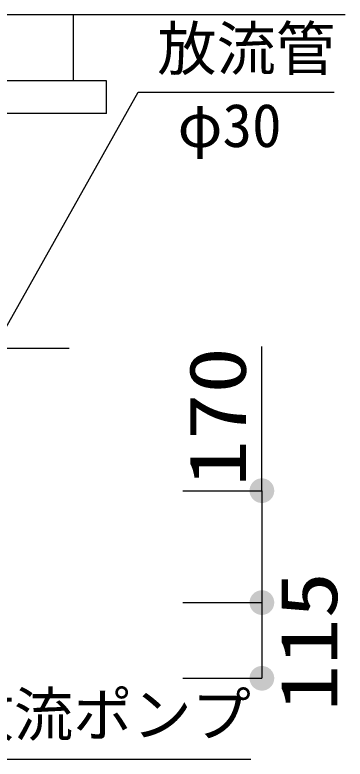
# Model space of a CAD drawing. Units: millimetres, scale not verified. Extents: x -8910 to 8910, y -6308 to 6308.
# Drawn here: x -3408 to -2906, y -2613 to -1483 of the extents above; entities that cross this region are included whole.
import ezdxf
from ezdxf.enums import TextEntityAlignment as Align

# ---------------------------------------------------------------- set-up
doc = ezdxf.new("R2010")
doc.units = ezdxf.units.MM
doc.header["$LTSCALE"] = 30
doc.linetypes.add('CHAIN1', pattern=[8, 5, -1, 1, -1])
doc.layers.add('0-0_空気管', color=3, linetype='Continuous', lineweight=25)
doc.layers.add('0-4_00クル-フ-6寸法', color=132, linetype='Continuous', lineweight=25)
doc.styles.add('ＭＳ ゴシック', font='')
doc.styles.get('ＭＳ ゴシック').set_extended_font_data('MS Gothic')

msp = doc.modelspace()

# ---------------------------------------------------------------- linework, layer by layer
at = {"layer": '0-0_空気管', "color": 2}
for p, q in [((-2906.28, -1482.67), (-6411.85, -1482.67)), ((-3318.91, -1582.67), (-3318.91, -1482.67)), ((-3268.91, -1582.67), (-3503.91, -1582.67)), ((-3268.91, -1632.67), (-3268.91, -1582.67)), ((-3268.91, -1632.67), (-3503.91, -1632.67))]:
    msp.add_line(p, q, dxfattribs=at)
at = {"layer": '0-0_空気管', "linetype": 'CHAIN1'}
msp.add_line((-3325.45, -1989.47), (-3783.69, -1989.47), dxfattribs=at)
at = {"layer": '0-0_空気管'}
msp.add_line((-3514.28, -2613.26), (-3049.28, -2613.26), dxfattribs=at)
msp.add_lwpolyline([(-3438.34, -1986.73), (-3220.42, -1600.13), (-2922.87, -1600.13)], dxfattribs=at)
at = {"layer": '0-4_00クル-フ-6寸法', "color": 4}
for p, q in [((-3032.67, -2205.47), (-3032.67, -1986.3)), ((-3152.67, -2205.47), (-3032.67, -2205.47)), ((-3032.67, -2205.47), (-3032.67, -2375.47)), ((-3152.67, -2375.47), (-3032.67, -2375.47)), ((-3152.67, -2375.47), (-3032.67, -2375.47)), ((-3032.67, -2375.47), (-3032.67, -2490.47)), ((-3152.67, -2490.47), (-3032.67, -2490.47))]:
    msp.add_line(p, q, dxfattribs=at)
at = {"layer": '0-4_00クル-フ-6寸法'}
for points in [[(-3032.67, -2205.47), (-3047.12, -2193.52), (-3045.51, -2191.8)], [(-3032.67, -2205.47), (-3045.51, -2191.8), (-3043.69, -2190.3)], [(-3032.67, -2205.47), (-3043.69, -2190.3), (-3041.71, -2189.04)], [(-3032.67, -2205.47), (-3041.71, -2189.04), (-3039.58, -2188.04)], [(-3032.67, -2205.47), (-3039.58, -2188.04), (-3037.34, -2187.31)], [(-3032.67, -2205.47), (-3037.34, -2187.31), (-3035.02, -2186.87)], [(-3032.67, -2205.47), (-3035.02, -2186.87), (-3032.67, -2186.72)], [(-3032.67, -2205.47), (-3032.67, -2186.72), (-3030.32, -2186.87)], [(-3032.67, -2205.47), (-3030.32, -2186.87), (-3028.01, -2187.31)], [(-3032.67, -2205.47), (-3028.01, -2187.31), (-3025.77, -2188.04)], [(-3032.67, -2205.47), (-3025.77, -2188.04), (-3023.64, -2189.04)], [(-3032.67, -2205.47), (-3023.64, -2189.04), (-3021.65, -2190.3)], [(-3032.67, -2205.47), (-3021.65, -2190.3), (-3019.84, -2191.8)], [(-3032.67, -2205.47), (-3019.84, -2191.8), (-3018.23, -2193.52)], [(-3032.67, -2205.47), (-3051.39, -2204.29), (-3051.09, -2201.96)], [(-3032.67, -2205.47), (-3051.39, -2206.65), (-3051.39, -2204.29)], [(-3032.67, -2205.47), (-3051.09, -2201.96), (-3050.51, -2199.68)], [(-3032.67, -2205.47), (-3050.51, -2199.68), (-3049.64, -2197.49)], [(-3032.67, -2205.47), (-3049.64, -2197.49), (-3048.5, -2195.42)], [(-3032.67, -2205.47), (-3048.5, -2195.42), (-3047.12, -2193.52)], [(-3032.67, -2205.47), (-3018.23, -2193.52), (-3016.84, -2195.42)], [(-3032.67, -2205.47), (-3016.84, -2195.42), (-3015.71, -2197.49)], [(-3032.67, -2205.47), (-3015.71, -2197.49), (-3014.84, -2199.68)], [(-3032.67, -2205.47), (-3014.84, -2199.68), (-3014.25, -2201.96)], [(-3032.67, -2205.47), (-3014.25, -2201.96), (-3013.96, -2204.29)], [(-3032.67, -2205.47), (-3013.96, -2204.29), (-3013.96, -2206.65)], [(-3032.67, -2205.47), (-3051.09, -2208.98), (-3051.39, -2206.65)], [(-3032.67, -2205.47), (-3050.51, -2211.27), (-3051.09, -2208.98)], [(-3032.67, -2205.47), (-3049.64, -2213.45), (-3050.51, -2211.27)], [(-3032.67, -2205.47), (-3048.5, -2215.52), (-3049.64, -2213.45)], [(-3032.67, -2205.47), (-3047.12, -2217.42), (-3048.5, -2215.52)], [(-3032.67, -2205.47), (-3045.51, -2219.14), (-3047.12, -2217.42)], [(-3032.67, -2205.47), (-3043.69, -2220.64), (-3045.51, -2219.14)], [(-3032.67, -2205.47), (-3041.71, -2221.9), (-3043.69, -2220.64)], [(-3032.67, -2205.47), (-3039.58, -2222.9), (-3041.71, -2221.9)], [(-3032.67, -2205.47), (-3037.34, -2223.63), (-3039.58, -2222.9)], [(-3032.67, -2205.47), (-3035.02, -2224.07), (-3037.34, -2223.63)], [(-3032.67, -2205.47), (-3032.67, -2224.22), (-3035.02, -2224.07)], [(-3032.67, -2205.47), (-3030.32, -2224.07), (-3032.67, -2224.22)], [(-3032.67, -2205.47), (-3028.01, -2223.63), (-3030.32, -2224.07)], [(-3032.67, -2205.47), (-3025.77, -2222.9), (-3028.01, -2223.63)], [(-3032.67, -2205.47), (-3023.64, -2221.9), (-3025.77, -2222.9)], [(-3032.67, -2205.47), (-3021.65, -2220.64), (-3023.64, -2221.9)], [(-3032.67, -2205.47), (-3019.84, -2219.14), (-3021.65, -2220.64)], [(-3032.67, -2205.47), (-3018.23, -2217.42), (-3019.84, -2219.14)], [(-3032.67, -2205.47), (-3016.84, -2215.52), (-3018.23, -2217.42)], [(-3032.67, -2205.47), (-3015.71, -2213.45), (-3016.84, -2215.52)], [(-3032.67, -2205.47), (-3014.84, -2211.27), (-3015.71, -2213.45)], [(-3032.67, -2205.47), (-3014.25, -2208.98), (-3014.84, -2211.27)], [(-3032.67, -2205.47), (-3013.96, -2206.65), (-3014.25, -2208.98)], [(-3032.67, -2375.47), (-3047.12, -2363.52), (-3045.51, -2361.8)], [(-3032.67, -2375.47), (-3047.12, -2363.52), (-3045.51, -2361.8)], [(-3032.67, -2375.47), (-3045.51, -2361.8), (-3043.69, -2360.3)], [(-3032.67, -2375.47), (-3045.51, -2361.8), (-3043.69, -2360.3)], [(-3032.67, -2375.47), (-3043.69, -2360.3), (-3041.71, -2359.04)], [(-3032.67, -2375.47), (-3043.69, -2360.3), (-3041.71, -2359.04)], [(-3032.67, -2375.47), (-3041.71, -2359.04), (-3039.58, -2358.04)], [(-3032.67, -2375.47), (-3041.71, -2359.04), (-3039.58, -2358.04)], [(-3032.67, -2375.47), (-3039.58, -2358.04), (-3037.34, -2357.31)], [(-3032.67, -2375.47), (-3039.58, -2358.04), (-3037.34, -2357.31)], [(-3032.67, -2375.47), (-3037.34, -2357.31), (-3035.02, -2356.87)], [(-3032.67, -2375.47), (-3037.34, -2357.31), (-3035.02, -2356.87)], [(-3032.67, -2375.47), (-3035.02, -2356.87), (-3032.67, -2356.72)], [(-3032.67, -2375.47), (-3035.02, -2356.87), (-3032.67, -2356.72)], [(-3032.67, -2375.47), (-3032.67, -2356.72), (-3030.32, -2356.87)], [(-3032.67, -2375.47), (-3032.67, -2356.72), (-3030.32, -2356.87)], [(-3032.67, -2375.47), (-3030.32, -2356.87), (-3028.01, -2357.31)], [(-3032.67, -2375.47), (-3030.32, -2356.87), (-3028.01, -2357.31)], [(-3032.67, -2375.47), (-3028.01, -2357.31), (-3025.77, -2358.04)], [(-3032.67, -2375.47), (-3028.01, -2357.31), (-3025.77, -2358.04)], [(-3032.67, -2375.47), (-3025.77, -2358.04), (-3023.64, -2359.04)], [(-3032.67, -2375.47), (-3025.77, -2358.04), (-3023.64, -2359.04)], [(-3032.67, -2375.47), (-3023.64, -2359.04), (-3021.65, -2360.3)], [(-3032.67, -2375.47), (-3023.64, -2359.04), (-3021.65, -2360.3)], [(-3032.67, -2375.47), (-3021.65, -2360.3), (-3019.84, -2361.8)], [(-3032.67, -2375.47), (-3021.65, -2360.3), (-3019.84, -2361.8)], [(-3032.67, -2375.47), (-3019.84, -2361.8), (-3018.23, -2363.52)], [(-3032.67, -2375.47), (-3019.84, -2361.8), (-3018.23, -2363.52)], [(-3032.67, -2375.47), (-3051.39, -2374.29), (-3051.09, -2371.96)], [(-3032.67, -2375.47), (-3051.39, -2374.29), (-3051.09, -2371.96)], [(-3032.67, -2375.47), (-3051.09, -2371.96), (-3050.51, -2369.68)], [(-3032.67, -2375.47), (-3051.09, -2371.96), (-3050.51, -2369.68)], [(-3032.67, -2375.47), (-3050.51, -2369.68), (-3049.64, -2367.49)], [(-3032.67, -2375.47), (-3050.51, -2369.68), (-3049.64, -2367.49)], [(-3032.67, -2375.47), (-3049.64, -2367.49), (-3048.5, -2365.43)], [(-3032.67, -2375.47), (-3049.64, -2367.49), (-3048.5, -2365.43)], [(-3032.67, -2375.47), (-3048.5, -2365.43), (-3047.12, -2363.52)], [(-3032.67, -2375.47), (-3048.5, -2365.43), (-3047.12, -2363.52)], [(-3032.67, -2375.47), (-3018.23, -2363.52), (-3016.84, -2365.43)], [(-3032.67, -2375.47), (-3018.23, -2363.52), (-3016.84, -2365.43)], [(-3032.67, -2375.47), (-3016.84, -2365.43), (-3015.71, -2367.49)], [(-3032.67, -2375.47), (-3016.84, -2365.43), (-3015.71, -2367.49)], [(-3032.67, -2375.47), (-3015.71, -2367.49), (-3014.84, -2369.68)], [(-3032.67, -2375.47), (-3015.71, -2367.49), (-3014.84, -2369.68)], [(-3032.67, -2375.47), (-3014.84, -2369.68), (-3014.25, -2371.96)], [(-3032.67, -2375.47), (-3014.84, -2369.68), (-3014.25, -2371.96)], [(-3032.67, -2375.47), (-3014.25, -2371.96), (-3013.96, -2374.29)], [(-3032.67, -2375.47), (-3014.25, -2371.96), (-3013.96, -2374.29)], [(-3032.67, -2375.47), (-3051.39, -2376.65), (-3051.39, -2374.29)], [(-3032.67, -2375.47), (-3051.39, -2376.65), (-3051.39, -2374.29)], [(-3032.67, -2375.47), (-3051.09, -2378.99), (-3051.39, -2376.65)], [(-3032.67, -2375.47), (-3051.09, -2378.99), (-3051.39, -2376.65)], [(-3032.67, -2375.47), (-3050.51, -2381.27), (-3051.09, -2378.99)], [(-3032.67, -2375.47), (-3050.51, -2381.27), (-3051.09, -2378.99)], [(-3032.67, -2375.47), (-3049.64, -2383.46), (-3050.51, -2381.27)], [(-3032.67, -2375.47), (-3049.64, -2383.46), (-3050.51, -2381.27)], [(-3032.67, -2375.47), (-3048.5, -2385.52), (-3049.64, -2383.46)], [(-3032.67, -2375.47), (-3048.5, -2385.52), (-3049.64, -2383.46)], [(-3032.67, -2375.47), (-3047.12, -2387.42), (-3048.5, -2385.52)], [(-3032.67, -2375.47), (-3047.12, -2387.42), (-3048.5, -2385.52)], [(-3032.67, -2375.47), (-3045.51, -2389.14), (-3047.12, -2387.42)], [(-3032.67, -2375.47), (-3045.51, -2389.14), (-3047.12, -2387.42)], [(-3032.67, -2375.47), (-3043.69, -2390.64), (-3045.51, -2389.14)], [(-3032.67, -2375.47), (-3043.69, -2390.64), (-3045.51, -2389.14)], [(-3032.67, -2375.47), (-3041.71, -2391.9), (-3043.69, -2390.64)], [(-3032.67, -2375.47), (-3041.71, -2391.9), (-3043.69, -2390.64)], [(-3032.67, -2375.47), (-3039.58, -2392.91), (-3041.71, -2391.9)], [(-3032.67, -2375.47), (-3039.58, -2392.91), (-3041.71, -2391.9)], [(-3032.67, -2375.47), (-3037.34, -2393.63), (-3039.58, -2392.91)], [(-3032.67, -2375.47), (-3037.34, -2393.63), (-3039.58, -2392.91)], [(-3032.67, -2375.47), (-3035.02, -2394.07), (-3037.34, -2393.63)], [(-3032.67, -2375.47), (-3035.02, -2394.07), (-3037.34, -2393.63)], [(-3032.67, -2375.47), (-3032.67, -2394.22), (-3035.02, -2394.07)], [(-3032.67, -2375.47), (-3032.67, -2394.22), (-3035.02, -2394.07)], [(-3032.67, -2375.47), (-3013.96, -2374.29), (-3013.96, -2376.65)], [(-3032.67, -2375.47), (-3013.96, -2374.29), (-3013.96, -2376.65)], [(-3032.67, -2375.47), (-3030.32, -2394.07), (-3032.67, -2394.22)], [(-3032.67, -2375.47), (-3028.01, -2393.63), (-3030.32, -2394.07)], [(-3032.67, -2375.47), (-3025.77, -2392.91), (-3028.01, -2393.63)], [(-3032.67, -2375.47), (-3023.64, -2391.9), (-3025.77, -2392.91)], [(-3032.67, -2375.47), (-3021.65, -2390.64), (-3023.64, -2391.9)], [(-3032.67, -2375.47), (-3019.84, -2389.14), (-3021.65, -2390.64)], [(-3032.67, -2375.47), (-3018.23, -2387.42), (-3019.84, -2389.14)], [(-3032.67, -2375.47), (-3016.84, -2385.52), (-3018.23, -2387.42)], [(-3032.67, -2375.47), (-3015.71, -2383.46), (-3016.84, -2385.52)], [(-3032.67, -2375.47), (-3014.84, -2381.27), (-3015.71, -2383.46)], [(-3032.67, -2375.47), (-3014.25, -2378.99), (-3014.84, -2381.27)], [(-3032.67, -2375.47), (-3013.96, -2376.65), (-3014.25, -2378.99)], [(-3032.67, -2375.47), (-3030.32, -2394.07), (-3032.67, -2394.22)], [(-3032.67, -2375.47), (-3028.01, -2393.63), (-3030.32, -2394.07)], [(-3032.67, -2375.47), (-3025.77, -2392.91), (-3028.01, -2393.63)], [(-3032.67, -2375.47), (-3023.64, -2391.9), (-3025.77, -2392.91)], [(-3032.67, -2375.47), (-3021.65, -2390.64), (-3023.64, -2391.9)], [(-3032.67, -2375.47), (-3019.84, -2389.14), (-3021.65, -2390.64)], [(-3032.67, -2375.47), (-3018.23, -2387.42), (-3019.84, -2389.14)], [(-3032.67, -2375.47), (-3016.84, -2385.52), (-3018.23, -2387.42)], [(-3032.67, -2375.47), (-3015.71, -2383.46), (-3016.84, -2385.52)], [(-3032.67, -2375.47), (-3014.84, -2381.27), (-3015.71, -2383.46)], [(-3032.67, -2375.47), (-3014.25, -2378.99), (-3014.84, -2381.27)], [(-3032.67, -2375.47), (-3013.96, -2376.65), (-3014.25, -2378.99)], [(-3032.67, -2490.47), (-3045.51, -2476.8), (-3043.69, -2475.3)], [(-3032.67, -2490.47), (-3043.69, -2475.3), (-3041.71, -2474.04)], [(-3032.67, -2490.47), (-3041.71, -2474.04), (-3039.58, -2473.04)], [(-3032.67, -2490.47), (-3039.58, -2473.04), (-3037.34, -2472.31)], [(-3032.67, -2490.47), (-3037.34, -2472.31), (-3035.02, -2471.87)], [(-3032.67, -2490.47), (-3035.02, -2471.87), (-3032.67, -2471.72)], [(-3032.67, -2490.47), (-3032.67, -2471.72), (-3030.32, -2471.87)], [(-3032.67, -2490.47), (-3030.32, -2471.87), (-3028.01, -2472.31)], [(-3032.67, -2490.47), (-3028.01, -2472.31), (-3025.77, -2473.04)], [(-3032.67, -2490.47), (-3025.77, -2473.04), (-3023.64, -2474.04)], [(-3032.67, -2490.47), (-3023.64, -2474.04), (-3021.65, -2475.3)], [(-3032.67, -2490.47), (-3021.65, -2475.3), (-3019.84, -2476.8)], [(-3032.67, -2490.47), (-3051.39, -2489.29), (-3051.09, -2486.96)], [(-3032.67, -2490.47), (-3051.09, -2486.96), (-3050.51, -2484.68)], [(-3032.67, -2490.47), (-3050.51, -2484.68), (-3049.64, -2482.49)], [(-3032.67, -2490.47), (-3049.64, -2482.49), (-3048.5, -2480.42)], [(-3032.67, -2490.47), (-3048.5, -2480.42), (-3047.12, -2478.52)], [(-3032.67, -2490.47), (-3047.12, -2478.52), (-3045.51, -2476.8)], [(-3032.67, -2490.47), (-3019.84, -2476.8), (-3018.23, -2478.52)], [(-3032.67, -2490.47), (-3018.23, -2478.52), (-3016.84, -2480.42)], [(-3032.67, -2490.47), (-3016.84, -2480.42), (-3015.71, -2482.49)], [(-3032.67, -2490.47), (-3015.71, -2482.49), (-3014.84, -2484.68)], [(-3032.67, -2490.47), (-3014.84, -2484.68), (-3014.25, -2486.96)], [(-3032.67, -2490.47), (-3014.25, -2486.96), (-3013.96, -2489.29)], [(-3032.67, -2490.47), (-3051.39, -2491.65), (-3051.39, -2489.29)], [(-3032.67, -2490.47), (-3051.09, -2493.99), (-3051.39, -2491.65)], [(-3032.67, -2490.47), (-3050.51, -2496.27), (-3051.09, -2493.99)], [(-3032.67, -2490.47), (-3049.64, -2498.45), (-3050.51, -2496.27)], [(-3032.67, -2490.47), (-3048.5, -2500.52), (-3049.64, -2498.45)], [(-3032.67, -2490.47), (-3047.12, -2502.42), (-3048.5, -2500.52)], [(-3032.67, -2490.47), (-3045.51, -2504.14), (-3047.12, -2502.42)], [(-3032.67, -2490.47), (-3043.69, -2505.64), (-3045.51, -2504.14)], [(-3032.67, -2490.47), (-3041.71, -2506.9), (-3043.69, -2505.64)], [(-3032.67, -2490.47), (-3039.58, -2507.9), (-3041.71, -2506.9)], [(-3032.67, -2490.47), (-3037.34, -2508.63), (-3039.58, -2507.9)], [(-3032.67, -2490.47), (-3035.02, -2509.07), (-3037.34, -2508.63)], [(-3032.67, -2490.47), (-3032.67, -2509.22), (-3035.02, -2509.07)], [(-3032.67, -2490.47), (-3013.96, -2489.29), (-3013.96, -2491.65)], [(-3032.67, -2490.47), (-3030.32, -2509.07), (-3032.67, -2509.22)], [(-3032.67, -2490.47), (-3028.01, -2508.63), (-3030.32, -2509.07)], [(-3032.67, -2490.47), (-3025.77, -2507.9), (-3028.01, -2508.63)], [(-3032.67, -2490.47), (-3023.64, -2506.9), (-3025.77, -2507.9)], [(-3032.67, -2490.47), (-3021.65, -2505.64), (-3023.64, -2506.9)], [(-3032.67, -2490.47), (-3019.84, -2504.14), (-3021.65, -2505.64)], [(-3032.67, -2490.47), (-3018.23, -2502.42), (-3019.84, -2504.14)], [(-3032.67, -2490.47), (-3016.84, -2500.52), (-3018.23, -2502.42)], [(-3032.67, -2490.47), (-3015.71, -2498.45), (-3016.84, -2500.52)], [(-3032.67, -2490.47), (-3014.84, -2496.27), (-3015.71, -2498.45)], [(-3032.67, -2490.47), (-3014.25, -2493.99), (-3014.84, -2496.27)], [(-3032.67, -2490.47), (-3013.96, -2491.65), (-3014.25, -2493.99)]]:
    msp.add_solid(points, dxfattribs=at)

# ---------------------------------------------------------------- texts
at = {"layer": '0-0_空気管', "color": 4, "style": 'ＭＳ ゴシック'}
for s, p in [('放流管', (-3191.52, -1586.64)), ('φ30', (-3160.73, -1703.23)), ('放流ポンプ', (-3499.28, -2598.26))]:
    msp.add_text(s, height=65.98, dxfattribs=at).set_placement(p, align=Align.BOTTOM_LEFT)
at = {"layer": '0-4_00クル-フ-6寸法', "color": 3, "style": 'ＭＳ ゴシック', "width": 1.2}
for s, p in [('170', (-3031.02, -2199.49)), ('115', (-2892.27, -2540.97))]:
    msp.add_text(s, height=86.66, rotation=90, dxfattribs=at).set_placement(p, align=Align.BOTTOM_LEFT)

doc.saveas('drawing.dxf')
